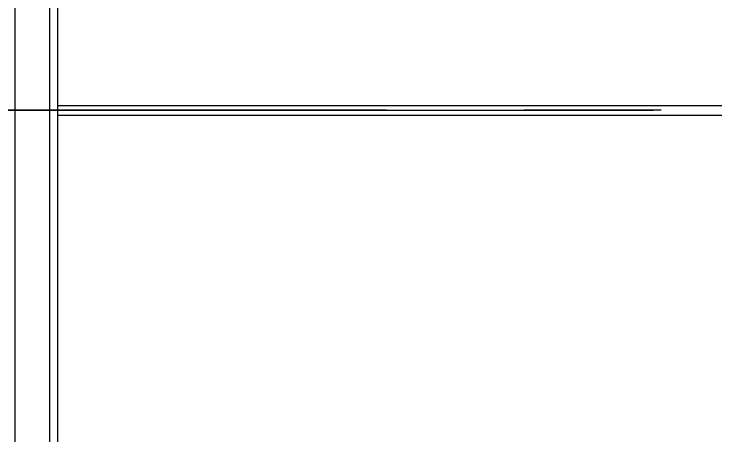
# Model space of a CAD drawing. Header units: millimetres. Extents: x 15 to 415, y 5 to 292.
# Drawn here: x 88.1 to 101.08, y 112.16 to 119.97 of the extents above; entities that cross this region are included whole.
import ezdxf

# ---------------------------------------------------------------- set-up
doc = ezdxf.new("R2010")
doc.units = ezdxf.units.MM
doc.linetypes.add('CENTERX2', pattern=[20.32, 12.7, -2.54, 2.54, -2.54])

msp = doc.modelspace()

# ---------------------------------------------------------------- linework, layer by layer
at = {"color": 7, "linetype": 'Continuous', "lineweight": 25}
for p, q in [((88.11237, 123.08944), (88.11237, 96.53944)), ((88.75737, 96.53944), (88.75737, 123.08944)), ((88.90737, 96.53944), (88.90737, 123.08944)), ((114.5942, 118.08944), (88.90737, 118.08944))]:
    msp.add_line(p, q, dxfattribs=at)
at = {"color": 7, "linetype": 'CENTERX2'}
for p, q in [((66.90737, 118.18844), (216.90737, 118.18844)), ((216.90737, 118.18844), (66.90737, 118.18844))]:
    msp.add_line(p, q, dxfattribs=at)
at = {"color": 8, "linetype": 'Continuous', "lineweight": 25}
msp.add_line((88.90737, 118.27627), (114.90737, 118.27627), dxfattribs=at)

doc.saveas('drawing.dxf')
